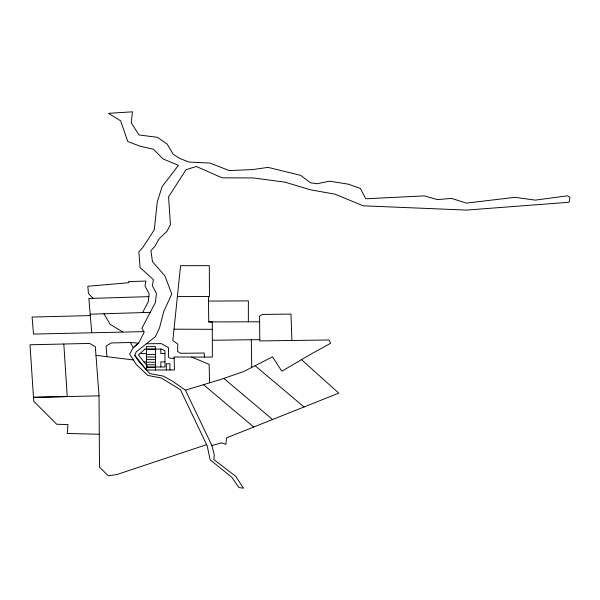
<?xml version="1.0" encoding="UTF-8"?>
<svg xmlns="http://www.w3.org/2000/svg" width="600" height="600" viewBox="0 0 600 600"><rect width="100%" height="100%" fill="white"/><g stroke="black" fill="none" stroke-linecap="round" stroke-linejoin="round"><path stroke-width="0.9" d="M248.362 321.817L248.362 300.885L208.462 301.087L208.41 296.452M93.067 298.335L88.44 293.505L87.832 286.252L128.835 282.735L128.52 281.603L145.913 281.062L144.998 286.05L149.175 293.933L148.26 301.74L142.583 312.593M134.678 355.245L136.267 351.757L155.415 336.645L159.413 328.222L163.868 311.138L171.788 294.105L164.88 275.903L152.483 261.66L150.9 250.673L155.175 245.97L159.038 238.868L166.965 231.278L170.422 224.812L168.585 196.808L186.083 169.627L196.388 166.515L222.18 177.833L253.373 177.945L284.835 182.13L310.433 189.795L335.13 194.212L363.18 205.808L466.53 210.09L569.115 202.245L570 197.355L567.562 195.803L535.275 200.123L514.928 197.333L466.433 203.108L451.597 198.428L437.355 199.605L424.373 195.885L365.737 198.78L360.36 188.445L348.218 184.148L329.438 181.17L317.332 183.735L310.53 182.797L300.615 175.365L268.05 167.37L252.968 169.538L229.245 170.587L209.97 163.065L188.917 162.045L179.7 158.415L173.19 154.245L167.108 144.023L157.365 137.31L139.042 134.962L131.19 122.775L132.48 111.817L108.517 113.333L120.615 120.81L127.815 141.57L140.565 146.347L153.51 149.257L163.087 158.962L178.47 165.337L162.135 186.585L157.297 201.728L154.267 229.853L142.852 247.44L138.847 251.888L140.085 267.57L153.413 279.683L152.31 285.645L156.45 293.452L155.392 302.49L141.877 328.305L144.188 332.22L138.66 343.05L133.267 347.692L129.637 354.097L136.373 364.538L147.788 375.39L161.46 378.075L180.42 389.737L207.202 445.86L210.127 459.787L231.788 477.263L238.965 487.567L243.45 488.183L235.74 476.31L213.9 459.615L214.237 454.447L211.882 445.537L185.43 390.158L173.055 381.51L163.507 376.155L149.85 373.597L139.125 361.808L134.678 355.245L146.445 370.013L174.428 369.96L174.105 356.985L212.362 357.097L212.295 321.915L208.77 321.93L208.462 301.087M206.625 444.645L116.76 474.592L108.188 475.77L99.495 467.077L99.03 395.85L95.34 346.702L89.648 343.433L30 344.775L33.75 401.295L56.715 424.275L67.935 424.56L67.252 433.447L99.285 434.272M185.43 390.158L220.875 379.403L243.48 371.625L272.483 356.843L281.843 371.212L311.782 353.632L330.63 343.29L328.98 339.975L259.8 340.942L259.553 316.178L262.522 314.445L290.97 314.07L291.9 340.493M211.882 445.537L221.58 442.845L225.923 444.315L226.455 437.888L338.79 393.127L301.522 359.692M148.86 296.625L88.86 298.47L91.718 332.618M90.172 314.197L150.233 312.353M90.293 315.593L32.093 317.055L33.517 334.08L143.835 331.62M130.35 342.51L133.267 347.692L138.54 343.155L130.35 342.51L111.323 342.945L106.095 345.975L106.898 356.685M99.03 395.85L33.473 397.327L67.238 396.57L63.818 344.017M212.333 340.252L259.733 339.645M146.392 343.763L161.31 343.612L168.472 347.7L168.39 356.962L170.085 358.267L174.135 358.282M177.382 296.603L209.46 296.452L209.303 265.627L180.57 265.702L172.837 340.597L177.817 344.017L177.578 351.375L180.562 353.31L204.233 353.025L204.397 357.075M208.77 321.93L259.59 321.788M146.385 349.222L155.422 349.207M140.055 353.603L146.407 353.587M164.947 353.55L160.808 353.558L160.785 349.095M146.407 354.42L155.453 354.405M146.46 357.022L155.46 357.007M146.475 359.618L155.475 359.603M143.947 361.905L146.453 361.905M164.993 361.868L160.852 361.875L160.882 366.975M146.49 362.22L155.49 362.205M146.505 364.815L155.505 364.8M146.52 367.418L155.52 367.395M174.015 329.183L212.31 329.325M95.985 355.343L133.417 359.955M191.663 357.038L209.175 364.373L209.535 382.845M122.52 331.837L110.198 324.36L103.972 313.778M255.067 365.722L304.043 406.972M223.8 378.397L272.543 419.52M203.528 384.668L253.695 427.035M251.303 339.757L251.722 367.425M169.935 369.968L169.905 363.735L166.305 363.743L166.335 369.975M155.535 369.998L155.407 346.612L146.407 346.627L146.535 370.013M144.877 349.125L138.488 355.058L148.005 366.998L165.015 366.968L164.933 350.835L161.88 349.095L144.877 349.125"/></g></svg>
